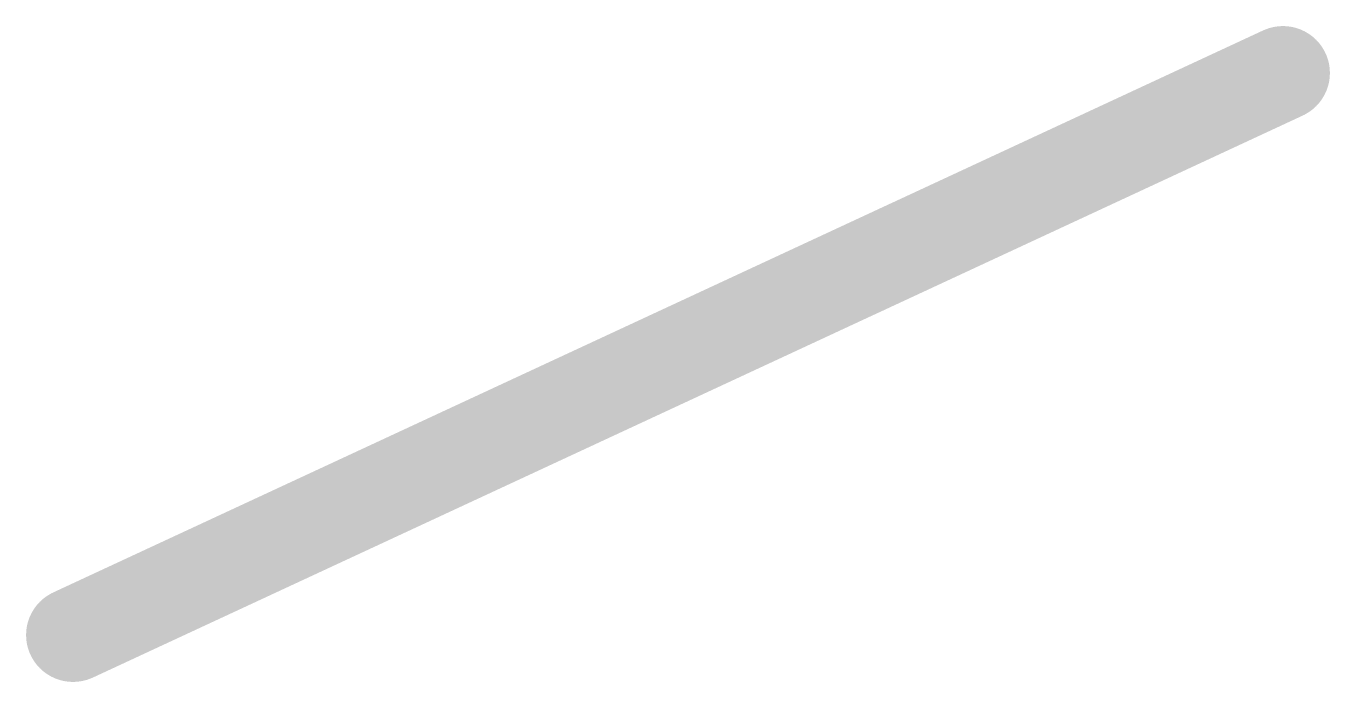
# Model space of a CAD drawing. Header units: inches. Extents: x -48 to 200, y -49 to 27.
# Drawn here: x 199.98472 to 199.99166, y -48.92607 to -48.92258 of the extents above; entities that cross this region are included whole.
import ezdxf

# ---------------------------------------------------------------- set-up
doc = ezdxf.new("R2010")
doc.units = ezdxf.units.IN
doc.header["$MEASUREMENT"] = 0
doc.layers.add('Dimension', color=6, linetype='Continuous')

# ---------------------------------------------------------------- blocks, each defined once
blk = doc.blocks.new('RV4NAYSD503A_B_19')
at = {"layer": 'Dimension'}
for points in [[(-49.8547527, -198.0564276, 0.0005, 0.0005, -0.000021), (-49.8568247, -198.0519711, 0.0005, 0.0005, 0)], [(-49.853832, -198.0584078, 0.0005, 0.0005, -0.000021), (-49.8548867, -198.0561397, 0.0005, 0.0005, 0)]]:
    blk.add_lwpolyline(points, format="xyseb", dxfattribs=at)
for points in [[(-49.8569497, -198.0519711, 0.00025, 0.00025, 1), (-49.8566997, -198.0519711, 0.00025, 0.00025, 1)], [(-49.8550117, -198.0561397, 0.00025, 0.00025, 1), (-49.8547617, -198.0561397, 0.00025, 0.00025, 1)], [(-49.8548777, -198.0564276, 0.00025, 0.00025, 1), (-49.8546277, -198.0564276, 0.00025, 0.00025, 1)], [(-49.853957, -198.0584078, 0.00025, 0.00025, 1), (-49.853707, -198.0584078, 0.00025, 0.00025, 1)]]:
    blk.add_lwpolyline(points, format="xyseb", close=True, dxfattribs=at)

msp = doc.modelspace()

# ---------------------------------------------------------------- block references
at = {"rotation": 90}
msp.add_blockref('RV4NAYSD503A_B_19', (1.933, 0.931), dxfattribs=at)

doc.saveas('drawing.dxf')
